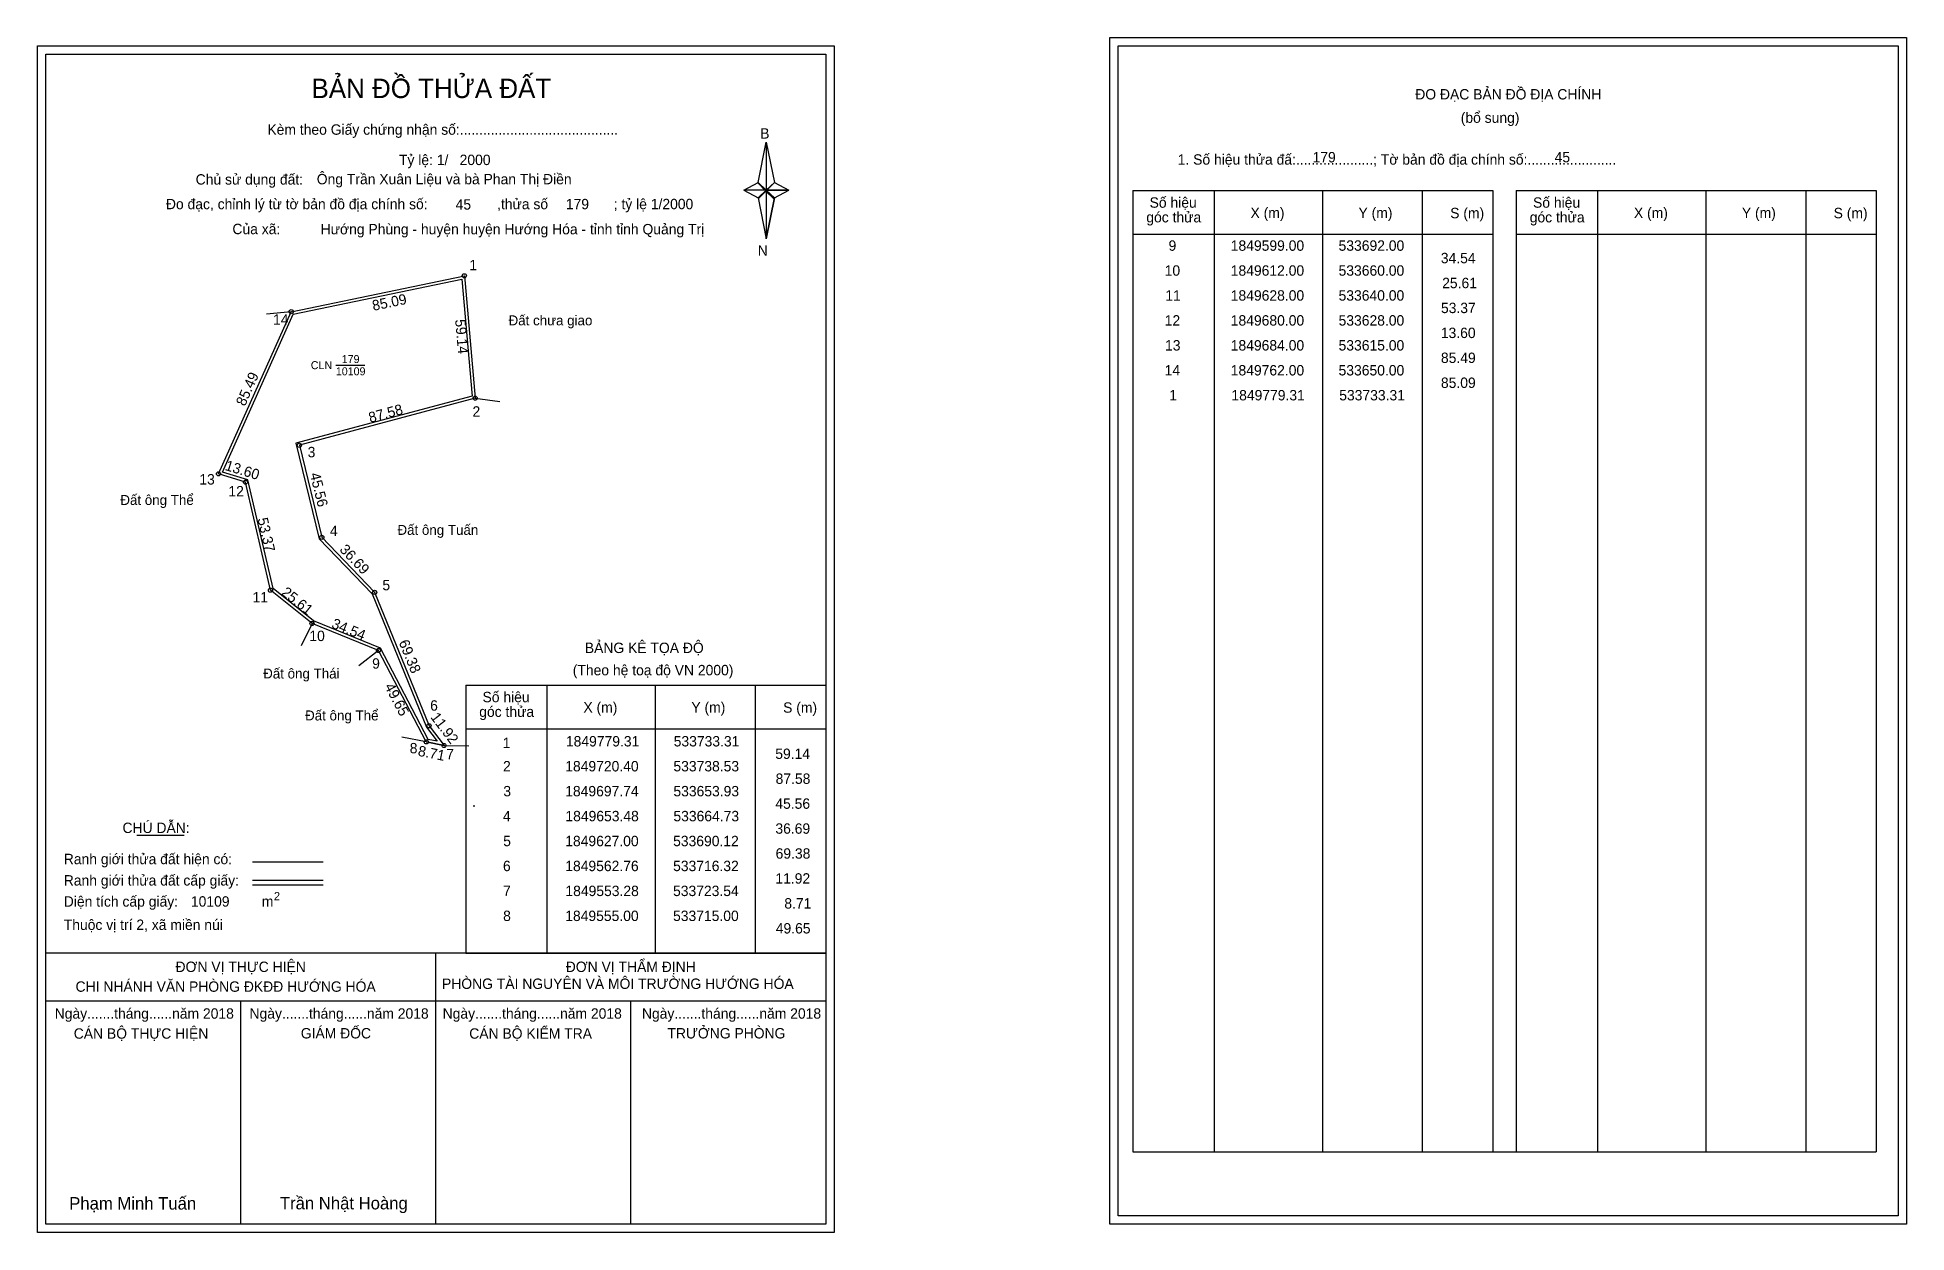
# Model space of a CAD drawing. Extents: x 533528 to 534427, y 1849319 to 1849894.
import ezdxf

# ---------------------------------------------------------------- set-up
doc = ezdxf.new("R2010")
doc.units = 0
for name, color, linetype in [('Level 1', 7, 'Continuous'), ('Level 10', 7, 'Continuous'), ('Level 11', 7, 'Continuous'), ('Level 13', 7, 'Continuous'), ('Level 27', 7, 'Continuous'), ('Level 3', 7, 'Continuous'), ('Level 36', 7, 'Continuous'), ('Level 49', 7, 'Continuous'), ('Level 53', 7, 'Continuous'), ('Level 55', 7, 'Continuous'), ('Level 6', 7, 'Continuous'), ('Level 60', 7, 'Continuous'), ('Level 63', 7, 'Continuous'), ('Level 9', 7, 'Continuous')]:
    doc.layers.add(name, color=color, linetype=linetype)

msp = doc.modelspace()

# ---------------------------------------------------------------- linework, layer by layer
at = {"layer": 'Level 1'}
for p, q in [((533531.84, 1849886.02), (533531.84, 1849886.02)), ((534048, 1849890.02), (534048, 1849890.02)), ((533874.69, 1849824.26), (533878.62, 1849843.54)), ((533878.62, 1849843.54), (533878.62, 1849820.49)), ((533878.62, 1849843.54), (533882.56, 1849824.26)), ((533867.8, 1849820.49), (533874.69, 1849824.26)), ((533874.69, 1849824.26), (533878.62, 1849820.49)), ((533878.33, 1849820.05), (533874.69, 1849823.82)), ((533882.26, 1849823.82), (533878.33, 1849820.05)), ((533878.33, 1849820.05), (533882.26, 1849823.82)), ((533882.56, 1849824.26), (533878.62, 1849820.49)), ((533878.62, 1849820.49), (533874.69, 1849816.81)), ((533878.33, 1849820.05), (533874.69, 1849816.37)), ((533874.69, 1849816.37), (533878.33, 1849820.05)), ((533874.69, 1849816.81), (533878.62, 1849797.09)), ((533882.26, 1849816.37), (533878.33, 1849820.05)), ((533878.62, 1849820.49), (533878.62, 1849797.09)), ((533878.62, 1849820.49), (533889.44, 1849820.49)), ((533878.62, 1849820.49), (533882.56, 1849816.81)), ((533882.56, 1849816.81), (533878.62, 1849797.09)), ((533882.56, 1849816.81), (533889.44, 1849820.49)), ((534055.07, 1849820.31), (534228.27, 1849820.31)), ((534094.25, 1849357.78), (534094.25, 1849820.31)), ((534146.39, 1849357.78), (534146.39, 1849820.31)), ((534194.34, 1849820.31), (534194.34, 1849357.78)), ((534228.27, 1849820.31), (534228.27, 1849357.78)), ((534239.58, 1849820.31), (534412.79, 1849820.31)), ((534278.76, 1849357.78), (534278.76, 1849820.31)), ((534330.91, 1849357.78), (534330.91, 1849820.31)), ((534378.85, 1849820.31), (534378.85, 1849357.78)), ((534412.79, 1849820.31), (534412.79, 1849357.78)), ((534055.07, 1849799.26), (534228.27, 1849799.26)), ((534239.58, 1849799.26), (534412.79, 1849799.26)), ((533734.03, 1849582.37), (533907.23, 1849582.37)), ((533773.21, 1849453.32), (533773.21, 1849582.37)), ((533825.35, 1849453.32), (533825.35, 1849582.37)), ((533873.3, 1849582.37), (533873.3, 1849453.32)), ((533734.03, 1849561.31), (533907.23, 1849561.31)), ((533575.68, 1849510.15), (533598.48, 1849510.15)), ((533631.41, 1849497.34), (533665.43, 1849497.34)), ((533631.41, 1849488.45), (533665.43, 1849488.45)), ((533631.41, 1849486.26), (533665.43, 1849486.26)), ((533745.5, 1849453.32), (533531.84, 1849453.32)), ((533907.23, 1849453.32), (533697.55, 1849453.32)), ((533719.54, 1849322.87), (533719.54, 1849453.32)), ((533734.03, 1849453.31), (533907.23, 1849453.31)), ((533907.24, 1849430.22), (533531.84, 1849430.22)), ((533625.69, 1849322.87), (533625.69, 1849430.22)), ((533813.39, 1849322.87), (533813.39, 1849430.22)), ((534055.07, 1849357.78), (534412.79, 1849357.78)), ((533907.23, 1849322.87), (533907.23, 1849322.87)), ((534423.4, 1849326.87), (534423.4, 1849326.87))]:
    msp.add_line(p, q, dxfattribs=at)
for points in [[(533874.69, 1849824.26), (533878.62, 1849843.54), (533878.62, 1849820.49)], [(533878.62, 1849820.49), (533882.56, 1849824.26), (533889.44, 1849820.49)], [(533867.8, 1849820.49), (533874.69, 1849816.81), (533878.62, 1849820.49)], [(533878.62, 1849820.49), (533878.62, 1849797.09), (533882.56, 1849816.81)]]:
    msp.add_lwpolyline(points, close=True, dxfattribs=at)
at = {"layer": 'Level 10'}
for p, q in [((533738.53, 1849720.4), (533653.93, 1849697.74)), ((533715, 1849555), (533723.54, 1849553.28))]:
    msp.add_line(p, q, dxfattribs=at)
for points in [[(533650, 1849762), (533733.31, 1849779.31), (533738.53, 1849720.4), (533653.93, 1849697.74), (533664.73, 1849653.48), (533690.12, 1849627), (533716.32, 1849562.76), (533723.54, 1849553.28), (533715, 1849555), (533692, 1849599), (533660, 1849612), (533640, 1849628), (533628, 1849680), (533615, 1849684)], [(533650.98, 1849760.77), (533732.05, 1849777.62), (533737.03, 1849721.45), (533652.25, 1849698.74), (533663.46, 1849652.78), (533688.92, 1849626.22), (533715.09, 1849562.06), (533720.18, 1849555.39), (533715.93, 1849556.24), (533693, 1849600.1), (533660.72, 1849613.22), (533641.25, 1849628.79), (533629.18, 1849681.1), (533616.93, 1849684.87)]]:
    msp.add_lwpolyline(points, close=True, dxfattribs=at)
at = {"layer": 'Level 11'}
for centre in [(533733.31, 1849779.31), (533650, 1849762), (533650, 1849762), (533738.53, 1849720.4), (533653.93, 1849697.74), (533615, 1849684), (533628, 1849680), (533664.73, 1849653.48), (533640, 1849628), (533690.12, 1849627), (533660, 1849612), (533692, 1849599), (533716.32, 1849562.76), (533715, 1849555), (533723.54, 1849553.28)]:
    msp.add_circle(centre, 1, dxfattribs=at)
at = {"layer": 'Level 27'}
for p, q in [((533650, 1849762), (533638.06, 1849760.79)), ((533738.53, 1849720.4), (533750.41, 1849718.73)), ((533660, 1849612), (533654.77, 1849601.2)), ((533692, 1849599), (533682.49, 1849591.68)), ((533715, 1849555), (533703.22, 1849557.27)), ((533723.54, 1849553.28), (533735.54, 1849553.11))]:
    msp.add_line(p, q, dxfattribs=at)
at = {"layer": 'Level 3'}
for p, q in [((534055.07, 1849820.31), (534055.07, 1849357.78)), ((534239.58, 1849820.31), (534239.58, 1849357.78)), ((533734.03, 1849582.37), (533734.03, 1849453.32))]:
    msp.add_line(p, q, dxfattribs=at)
at = {"layer": 'Level 63'}
for points in [[(533527.84, 1849890.02), (533911.24, 1849890.02), (533911.24, 1849318.87), (533527.84, 1849318.87)], [(533531.84, 1849886.02), (533907.24, 1849886.02), (533907.24, 1849322.87), (533531.84, 1849322.87)], [(534044.01, 1849894.02), (534427.41, 1849894.02), (534427.41, 1849322.87), (534044.01, 1849322.87)], [(534048.01, 1849890.02), (534423.41, 1849890.02), (534423.41, 1849326.87), (534048.01, 1849326.87)]]:
    msp.add_lwpolyline(points, close=True, dxfattribs=at)
at = {"layer": 'Level 9'}
msp.add_line((533671.45, 1849736.29), (533685.41, 1849736.29), dxfattribs=at)

# ---------------------------------------------------------------- texts
at = {"layer": 'Level 1'}
for s, height, p in [('BẢN ĐỒ THỬA ĐẤT', 9.3313, (533659.77, 1849864.83)), ('ĐO ĐẠC BẢN ĐỒ ĐỊA CHÍNH', 5, (534190.96, 1849864.14)), ('(bổ sung)', 5, (534212.84, 1849852.9)), ('Kèm theo Giấy chứng nhận số:.........................................', 5, (533638.54, 1849847.17)), ('B', 5, (533875.71, 1849845.29)), ('1. Số hiệu thửa đấ:....................; Tờ bản đồ địa chính số:.......................', 5, (534076.62, 1849832.78)), ('Chủ sử dụng đất:', 5, (533604.02, 1849823.19)), ('Đo đạc, chỉnh lý từ tờ bản đồ địa chính số:                  ,thửa số                 ; tỷ lệ 1/2000', 5, (533589.7, 1849811.33)), ('Số hiệu', 5, (534063.1, 1849812.05)), ('Số hiệu', 5, (534247.62, 1849812.05)), ('Của xã:', 5, (533621.7, 1849799.33)), ('góc thửa', 5, (534061.51, 1849804.99)), ('X (m)', 5, (534111.66, 1849807.1)), ('Y (m)', 5, (534163.62, 1849807.1)), ('S (m)', 5, (534207.77, 1849807)), ('góc thửa', 5, (534246.03, 1849804.99)), ('X (m)', 5, (534296.18, 1849807.1)), ('Y (m)', 5, (534348.13, 1849807.1)), ('S (m)', 5, (534392.29, 1849807)), ('N', 5, (533874.51, 1849788.95)), ('BẢNG KÊ TỌA ĐỘ', 5, (533791.3, 1849597.77)), ('(Theo hệ toạ độ VN 2000)', 5, (533785.49, 1849587.05)), ('góc thửa', 5, (533740.48, 1849567.04)), ('Số hiệu', 5, (533742.06, 1849574.1)), ('X (m)', 5, (533790.62, 1849569.15)), ('Y (m)', 5, (533842.58, 1849569.15)), ('S (m)', 5, (533886.73, 1849569.05)), ('CHÚ DẪN:', 5, (533568.8, 1849511.16)), ('Ranh giới thửa đất hiện có:', 5, (533540.54, 1849496.16)), ('Ranh giới thửa đất cấp giấy:', 5, (533540.54, 1849485.88)), ('Diện tích cấp giấy:', 5, (533540.54, 1849475.72)), ('2', 4, (533641.64, 1849478.78)), ('m', 5, (533635.85, 1849475.76)), ('Thuộc vị trí 2, xã miền núi', 5, (533540.54, 1849464.52)), ('ĐƠN VỊ THỰC HIỆN', 5, (533594.31, 1849444.28)), ('ĐƠN VỊ THẨM ĐỊNH', 5, (533782.11, 1849444.28)), ('CHI NHÁNH VĂN PHÒNG ĐKĐĐ HƯỚNG HÓA', 5, (533546.22, 1849434.76)), ('PHÒNG TÀI NGUYÊN VÀ MÔI TRƯỜNG HƯỚNG HÓA', 5, (533722.56, 1849436.14)), ('Ngày.......tháng......năm 2018', 5, (533536.17, 1849421.81)), ('Ngày.......tháng......năm 2018', 5, (533629.92, 1849421.81)), ('Ngày.......tháng......năm 2018', 5, (533722.87, 1849421.81)), ('Ngày.......tháng......năm 2018', 5, (533818.78, 1849421.81)), ('CÁN BỘ THỰC HIỆN', 5, (533545.34, 1849412.18)), ('GIÁM ĐỐC', 5, (533654.6, 1849412.3)), ('CÁN BỘ KIỂM TRA', 5, (533735.68, 1849412.18)), ('TRƯỞNG PHÒNG', 5, (533831.06, 1849412.3)), ('Phạm Minh Tuấn', 6, (533543.16, 1849329.95)), ('Trần Nhật Hoàng', 6, (533644.54, 1849330.05))]:
    msp.add_text(s, height=height, dxfattribs=at).set_placement(p)
at = {"layer": 'Level 11'}
msp.add_text('Tỷ lệ: 1/', height=5, dxfattribs=at).set_placement((533701.85, 1849832.55))
at = {"layer": 'Level 13'}
for s, p in [('CLN', (533659.42, 1849734.37)), ('10109', (533671.46, 1849731.42)), ('179', (533674.3, 1849737.31))]:
    msp.add_text(s, height=3.84, dxfattribs=at).set_placement(p)
at = {"layer": 'Level 36'}
msp.add_text('.', height=6, dxfattribs=at).set_placement((533736.85, 1849523.69))
at = {"layer": 'Level 49'}
for s, rotation, p in [('85.09', 11.7378, (533689.53, 1849762.43)), ('59.14', 275.06374, (533728.85, 1849758.15)), ('85.49', 65.83337, (533627.7, 1849716.22)), ('87.58', 14.99463, (533687.99, 1849708.52)), ('13.60', 342.89727, (533617.79, 1849685.93)), ('45.56', 283.71292, (533658.95, 1849683.93)), ('53.37', 282.99462, (533633.73, 1849662.3)), ('36.69', 313.79616, (533672.94, 1849647.23)), ('25.61', 321.34019, (533644.86, 1849626.16)), ('34.54', 337.89055, (533669.02, 1849610.06)), ('69.38', 292.18787, (533701.64, 1849602.98)), ('49.65', 297.5973, (533694.78, 1849581.73)), ('11.92', 307.29302, (533716.77, 1849566.83)), ('8.71', 348.61268, (533710.69, 1849548.4))]:
    msp.add_text(s, height=5, rotation=rotation, dxfattribs=at).set_placement(p)
at = {"layer": 'Level 53'}
for s, p in [('9', (534072.22, 1849791.34)), ('1849599.00', (534102.15, 1849791.34)), ('533692.00', (534154.04, 1849791.34)), ('34.54', (534203.24, 1849785.34)), ('10', (534070.35, 1849779.34)), ('1849612.00', (534102.15, 1849779.34)), ('533660.00', (534154.04, 1849779.34)), ('25.61', (534203.89, 1849773.34)), ('11', (534070.67, 1849767.34)), ('1849628.00', (534102.15, 1849767.34)), ('533640.00', (534154.04, 1849767.34)), ('12', (534070.37, 1849755.34)), ('1849680.00', (534102.15, 1849755.34)), ('533628.00', (534154.04, 1849755.34)), ('53.37', (534203.32, 1849761.34)), ('13.60', (534203.25, 1849749.34)), ('13', (534070.52, 1849743.34)), ('1849684.00', (534102.15, 1849743.34)), ('533615.00', (534154.04, 1849743.34)), ('85.49', (534203.3, 1849737.34)), ('14', (534070.34, 1849731.34)), ('1849762.00', (534102.15, 1849731.34)), ('533650.00', (534154.04, 1849731.34)), ('1', (534072.51, 1849719.34)), ('1849779.31', (534102.47, 1849719.34)), ('533733.31', (534154.36, 1849719.34)), ('85.09', (534203.3, 1849725.34)), ('1', (533751.78, 1849552.02)), ('1849779.31', (533782.19, 1849552.81)), ('533733.31', (533834.07, 1849552.81)), ('2', (533751.93, 1849540.81)), ('1849720.40', (533781.87, 1849540.81)), ('533738.53', (533833.93, 1849540.81)), ('59.14', (533882.95, 1849546.81)), ('87.58', (533883.12, 1849534.81)), ('3', (533752.08, 1849528.81)), ('1849697.74', (533781.86, 1849528.81)), ('533653.93', (533833.93, 1849528.81)), ('45.56', (533882.98, 1849522.81)), ('4', (533751.9, 1849516.81)), ('1849653.48', (533781.95, 1849516.81)), ('533664.73', (533833.93, 1849516.81)), ('5', (533752.02, 1849504.81)), ('1849627.00', (533781.87, 1849504.81)), ('533690.12', (533833.78, 1849504.81)), ('36.69', (533883.01, 1849510.81)), ('69.38', (533883.12, 1849498.81)), ('6', (533751.91, 1849492.81)), ('1849562.76', (533781.88, 1849492.81)), ('533716.32', (533833.78, 1849492.81)), ('11.92', (533883.01, 1849486.81)), ('7', (533751.94, 1849480.81)), ('1849553.28', (533781.95, 1849480.81)), ('533723.54', (533833.75, 1849480.81)), ('8', (533751.98, 1849468.81)), ('1849555.00', (533781.87, 1849468.81)), ('533715.00', (533833.75, 1849468.81)), ('8.71', (533887.3, 1849474.81)), ('49.65', (533883.19, 1849462.81))]:
    msp.add_text(s, height=5, dxfattribs=at).set_placement(p)
at = {"layer": 'Level 55'}
for s, height, p in [('1', 0.8, (533733.09, 1849779.31)), ('0', 0.22, (533733.23, 1849779.09)), ('0', 0.22, (533733.23, 1849779.09)), ('14', 0.8, (533649.43, 1849762)), ('0', 0.22, (533649.92, 1849761.78)), ('0', 0.22, (533649.92, 1849761.78)), ('0', 0.22, (533649.92, 1849761.78)), ('0', 0.22, (533649.92, 1849761.78)), ('2', 0.8, (533738.26, 1849720.4)), ('0', 0.22, (533738.45, 1849720.18)), ('0', 0.22, (533738.45, 1849720.18)), ('3', 0.8, (533653.68, 1849697.74)), ('13', 0.8, (533614.46, 1849684)), ('0', 0.22, (533614.92, 1849683.78)), ('0', 0.22, (533614.92, 1849683.78)), ('12', 0.8, (533627.43, 1849680)), ('0', 0.22, (533627.92, 1849679.78)), ('0', 0.22, (533627.92, 1849679.78)), ('4', 0.8, (533664.45, 1849653.48)), ('11', 0.8, (533639.48, 1849628)), ('0', 0.22, (533639.92, 1849627.78)), ('0', 0.22, (533639.92, 1849627.78)), ('5', 0.8, (533689.86, 1849627)), ('10', 0.8, (533659.43, 1849612)), ('0', 0.22, (533659.92, 1849611.78)), ('0', 0.22, (533659.92, 1849611.78)), ('0', 0.22, (533659.92, 1849611.78)), ('9', 0.8, (533691.73, 1849599)), ('0', 0.22, (533691.92, 1849598.78)), ('0', 0.22, (533691.92, 1849598.78)), ('6', 0.8, (533716.05, 1849562.76)), ('8', 0.8, (533714.74, 1849555)), ('0', 0.22, (533714.92, 1849554.78)), ('0', 0.22, (533714.92, 1849554.78)), ('7', 0.8, (533723.27, 1849553.28)), ('0', 0.22, (533723.46, 1849553.06))]:
    msp.add_text(s, height=height, dxfattribs=at).set_placement(p)
at = {"layer": 'Level 6'}
for s, p in [('2000', (533731.05, 1849832.59)), ('179', (534141.52, 1849833.86)), ('45', (534258.01, 1849833.9)), ('Ông Trần Xuân Liệu và bà Phan Thị Điền', (533662.29, 1849823.32)), ('45', (533729.13, 1849811.15)), ('179', (533782.15, 1849811.31)), (' Hướng Phùng - huyện huyện Hướng Hóa - tỉnh tỉnh Quảng Trị', (533662.31, 1849799.24)), ('10109', (533601.72, 1849475.73))]:
    msp.add_text(s, height=5, dxfattribs=at).set_placement(p)
at = {"layer": 'Level 60'}
for s, p in [('Đất chưa giao', (533754.6, 1849755.45)), ('Đất ông Thể', (533567.77, 1849669.02)), ('Đất ông Tuấn', (533701.13, 1849654.63)), ('Đất ông Thái', (533636.5, 1849585.52)), ('Đất ông Thể', (533656.68, 1849565.34))]:
    msp.add_text(s, height=4.8, dxfattribs=at).set_placement(p)
at = {"layer": 'Level 9'}
for s, p in [('1', (533735.73, 1849781.95)), ('14', (533641.24, 1849755.75)), ('2', (533737.23, 1849711.51)), ('3', (533657.9, 1849691.98)), ('13', (533605.78, 1849678.86)), ('12', (533619.77, 1849673.14)), ('4', (533668.62, 1849654.06)), ('11', (533631.34, 1849622.09)), ('5', (533693.88, 1849627.98)), ('10', (533658.73, 1849603.53)), ('9', (533688.94, 1849590.25)), ('6', (533716.86, 1849570.03)), ('8', (533707.03, 1849549.49)), ('7', (533724.58, 1849546.61))]:
    msp.add_text(s, height=5, dxfattribs=at).set_placement(p)

doc.saveas('drawing.dxf')
